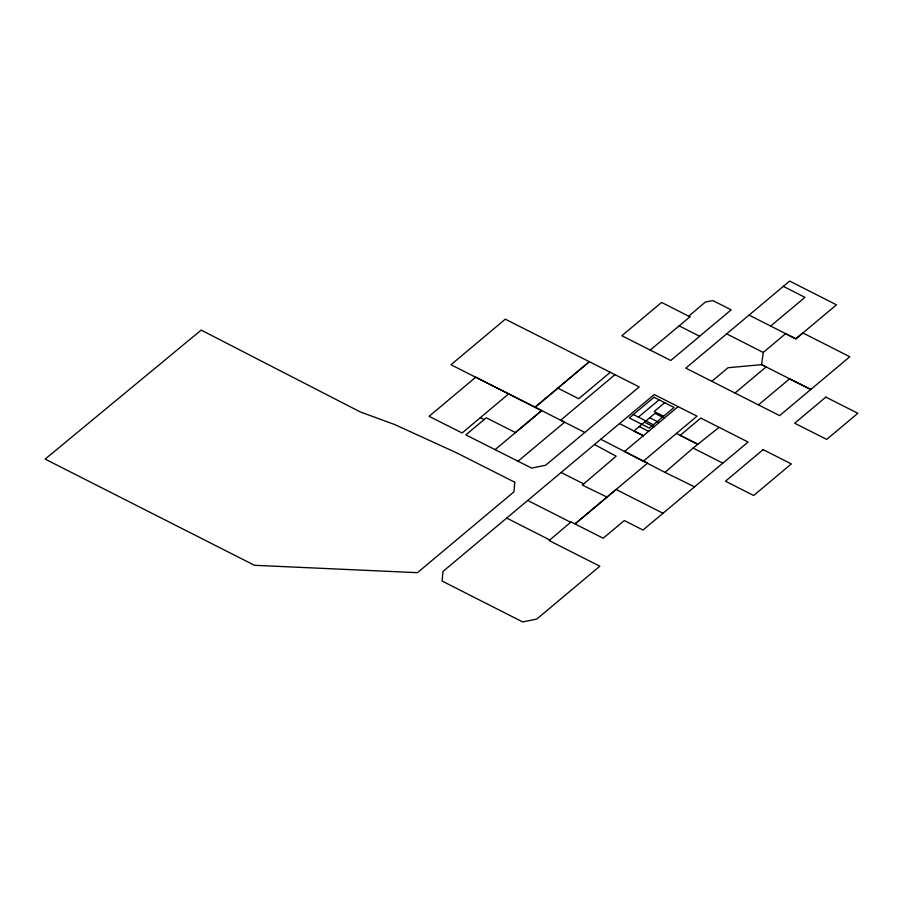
<?xml version="1.0" encoding="UTF-8"?>
<svg xmlns="http://www.w3.org/2000/svg" width="903" height="903" viewBox="0 0 903 903"><rect width="100%" height="100%" fill="white"/><g stroke="black" fill="none" stroke-linecap="round" stroke-linejoin="round"><path stroke-width="1.35" d="M758.486 404.928L779.616 415.617L849.802 356.753L802.891 332.959L795.87 338.839L785.678 333.659L763.283 352.418L761.59 364.62L810.736 389.486L789.617 378.82L758.486 404.928L685.795 368.119L789.651 281.07L836.471 304.83L795.87 338.839L749.038 315.091M722.851 463.115L643.004 530.038L624.323 520.557L603.17 538.222L571.091 521.934L549.114 540.536L599.829 566.226L536.721 619.086L522.668 621.93L442.131 581.069L442.944 571.475L600.8 439.242L665.014 472.382L693.098 448.057L719.093 427.345L748.079 442.03L722.851 463.16L693.098 448.057M607.03 497.09L582.345 485.092L616.128 456.184L594.501 444.536M584.851 432.424L545.672 465.226L531.585 468.093L465.858 434.885L486.243 417.796L515.466 432.56L541.665 410.572L584.839 432.469L639.2 386.924L505.319 319.165L450.992 364.733L541.665 410.617L495.081 449.649M508.705 393.866L462.099 432.977L429.106 416.306L475.746 377.194L541.665 410.572M557.851 388.143L589.354 361.708L535.027 407.276L557.851 388.143L578.744 398.731L610.281 372.284M614.977 374.677L560.673 420.222L564.589 422.22L518.006 461.241M734.997 393.031L766.128 366.911L761.59 364.62L728.044 367.735L711.846 381.303M650.239 350.093L689.948 316.829L661.583 302.437L621.851 335.735L670.771 360.489L699.656 336.3L679.135 325.848M699.667 336.255L731.17 309.853L712.817 300.552L705.311 302.065L688.775 316.174L689.948 316.784M600.8 439.242L654.223 394.532L697.003 416.181L643.387 461.106L624.571 451.466M638.421 417.118L659.077 399.826M664.71 402.682L654.19 411.497L663.581 416.26M770.654 326.051L804.945 297.324L783.341 286.364M624.583 451.421L678.119 406.621M665.014 472.382L694.554 486.841M719.093 427.345L700.773 418.089L680.151 435.37L697.861 444.299L676.392 433.417M726.644 333.85L763.272 352.475M664.382 418.112L654.991 413.348L633.962 430.957L643.342 435.731M649.731 417.75L659.122 422.514M644.471 422.152L653.862 426.916M639.211 426.555L648.602 431.329M643.399 461.061L647.53 463.16L575.019 523.932L616.117 489.46L663.005 513.254M480.385 417.649L484.143 419.556M561.124 472.483L583.722 483.94M527.736 500.454L570.696 522.273M506.685 518.085L549.78 539.96M633.364 414.533L653.4 424.782M619.514 423.563L643.286 435.777M514.744 482.225L513.965 491.83L417.412 572.683L254.454 565.289L45.15 459.108L201.177 330.103L360.105 411.847L395.085 424.715L456.704 452.888L514.744 482.225M654.009 397.252L629.301 417.942L649.392 428.146L674.101 407.456L654.009 397.252M763.137 449.649L725.481 481.197L753.655 495.51L791.344 463.928L763.137 449.649M825.85 397.106L794.674 423.214L826.685 439.422L857.85 413.303L825.85 397.106"/></g></svg>
